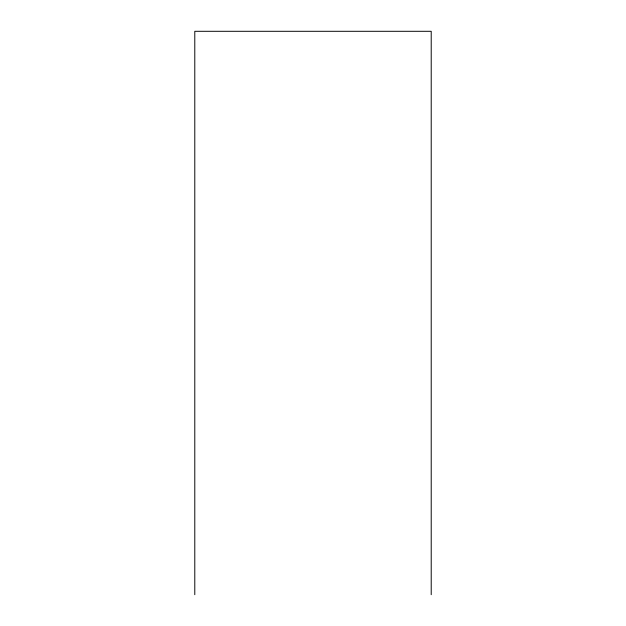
<?xml version="1.0" encoding="UTF-8"?>
<svg xmlns="http://www.w3.org/2000/svg" width="626" height="626" viewBox="0 0 626 626"><rect width="100%" height="100%" fill="white"/><g stroke="black" fill="none" stroke-linecap="round" stroke-linejoin="round"><path stroke-width="0.94" d="M431.212 594.7L431.212 31.3L194.788 31.3L194.788 594.7"/></g></svg>
